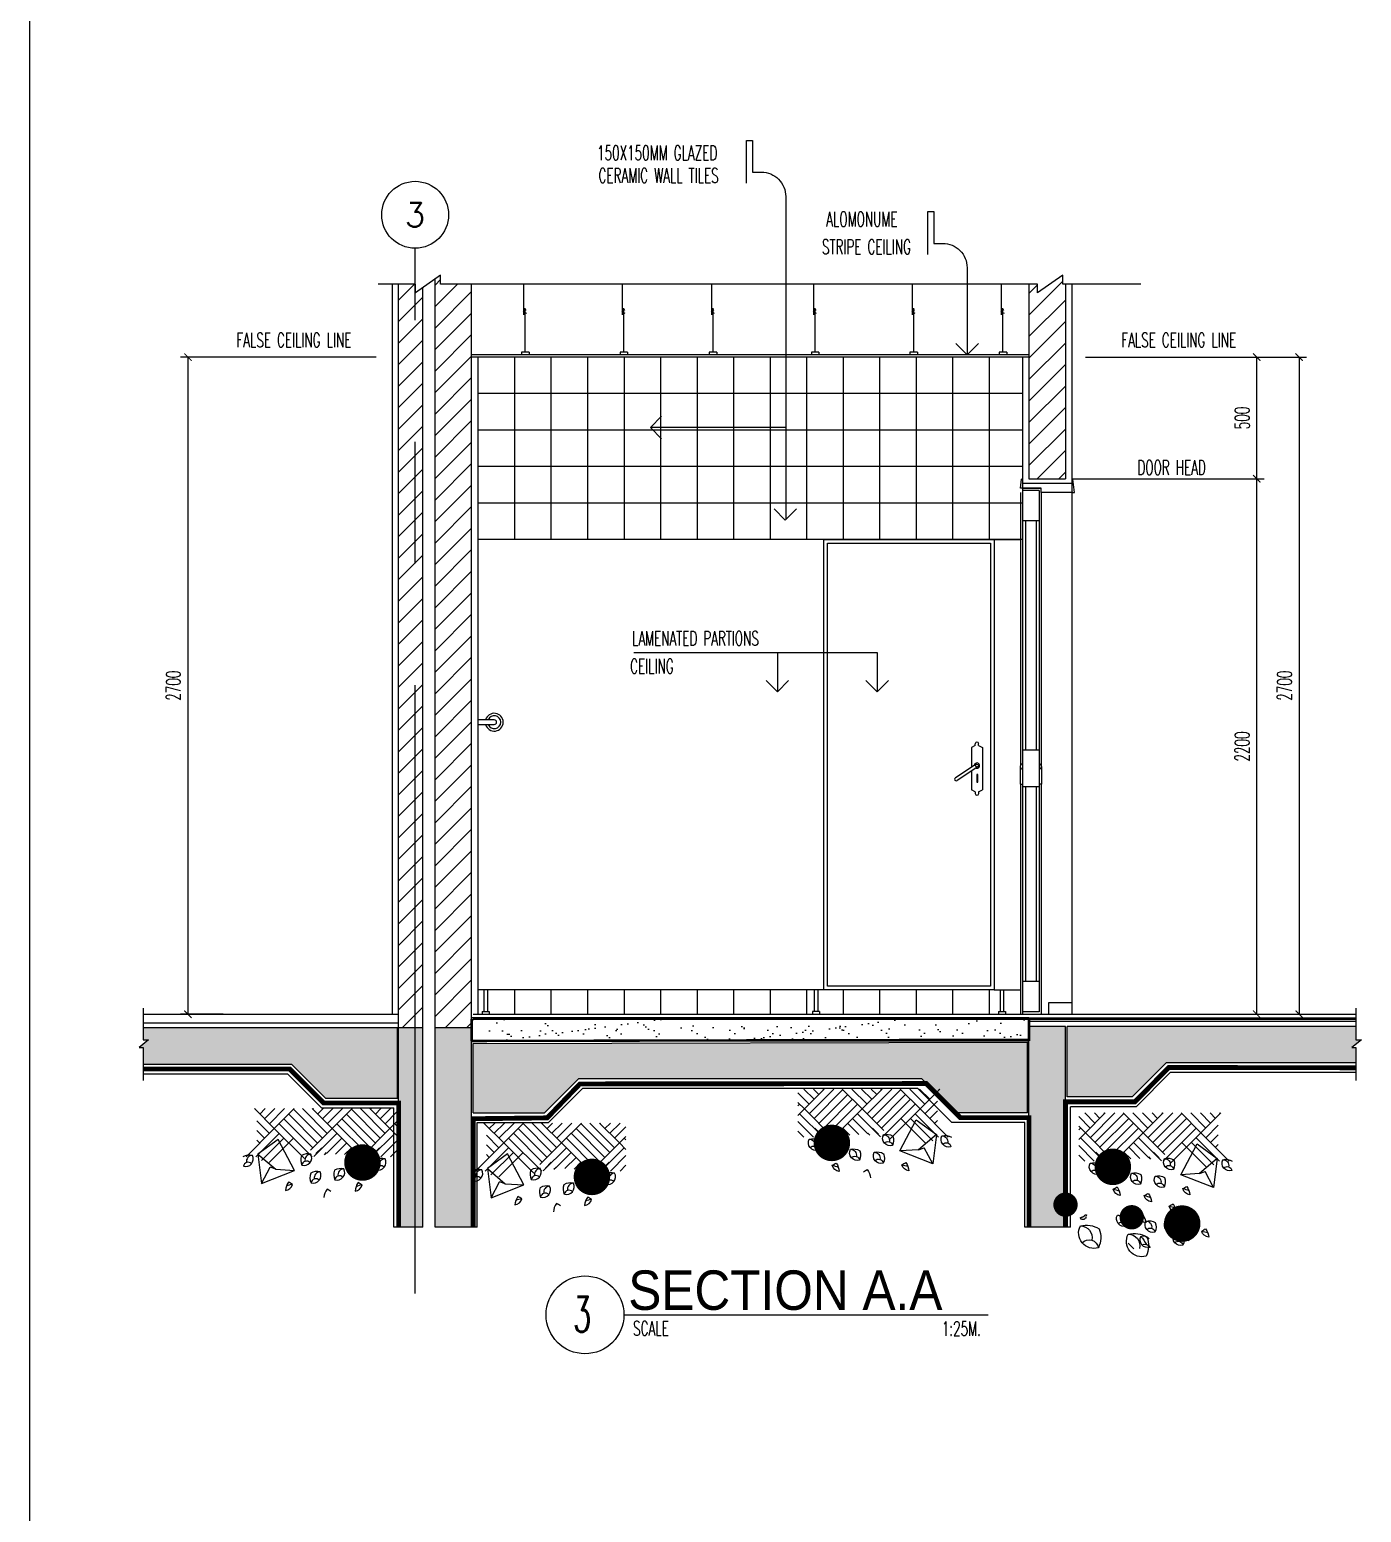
# Model space of a CAD drawing. Extents: x 417609.6 to 417638.5, y 43441 to 43460.9.
# Drawn here: x 417609.61 to 417615.09, y 43447.07 to 43453.16 of the extents above; entities that cross this region are included whole.
import ezdxf
from ezdxf.enums import TextEntityAlignment as Align

# ---------------------------------------------------------------- set-up
doc = ezdxf.new("R2010")
doc.units = 0
doc.header["$MEASUREMENT"] = 0
doc.header["$PDMODE"] = 3
doc.header["$PDSIZE"] = 0.1
doc.linetypes.add('CENTERX2', pattern=[4, 2.5, -0.5, 0.5, -0.5])
doc.linetypes.add('HIDDEN2', pattern=[0.1875, 0.125, -0.0625])
doc.layers.get('0').update_dxf_attribs({"linetype": 'CONTINUOUS'})
doc.layers.get('DEFPOINTS').update_dxf_attribs({"linetype": 'CONTINUOUS'})
for name, color, linetype in [('2', 2, 'CONTINUOUS'), ('AX', 6, 'CONTINUOUS'), ('AX-CR', 2, 'CONTINUOUS'), ('AX-TXT', 4, 'CONTINUOUS'), ('AXES', 11, 'CENTERX2'), ('Dimout', 4, 'CONTINUOUS'), ('ELE', 3, 'CONTINUOUS'), ('ELV', 7, 'CONTINUOUS'), ('FIX', 3, 'CONTINUOUS'), ('gravel', 11, 'CONTINUOUS'), ('Hatch', 11, 'CONTINUOUS'), ('INSUL', 7, 'CONTINUOUS'), ('K-FUR', 3, 'CONTINUOUS'), ('Plaster', 7, 'CONTINUOUS'), ('SANI', 2, 'CONTINUOUS'), ('Tile', 5, 'CONTINUOUS'), ('TITLE', 6, 'CONTINUOUS'), ('TXT', 2, 'CONTINUOUS'), ('TXT1', 2, 'CONTINUOUS'), ('WALL', 6, 'CONTINUOUS'), ('WallPartition', 2, 'CONTINUOUS'), ('Windows', 9, 'CONTINUOUS')]:
    doc.layers.add(name, color=color, linetype=linetype)
doc.styles.add('ROMANS', font='ROMANS.shx', dxfattribs={"width": 0.6})
doc.styles.add('TTXT', font='swisse.ttf', dxfattribs={"width": 0.6})
doc.dimstyles.new('R50', dxfattribs={"dimscale": 0, "dimtxt": 0.06, "dimasz": 0.03, "dimexe": 0.03, "dimexo": 0.03, "dimgap": 0.03, "dimtad": 1, "dimdec": 0, "dimlfac": 1000, "dimzin": 13, "dimdsep": 46, "dimtxsty": 'ROMANS', "dimblk": 'ARCHTICK', "dimcen": 0.09, "dimclrd": 4, "dimclre": 4, "dimclrt": 2, "dimadec": 0, "dimazin": 0, "dimtfac": 1, "dimtdec": 0, "dimtofl": 0, "dimtmove": 2, "dimatfit": 3, "dimldrblk": 'CLOSEDBLANK', "dimfxl": 0, "dimtolj": 1, "dimtzin": 0, "dimarcsym": 0})

# ---------------------------------------------------------------- blocks, each defined once
blk = doc.blocks.new('A$C22107CF4')
for p, q in [((0.1286, 0.2837), (0.0467, 0.3655)), ((0.0494, 0.3629), (0.052, 0.3655)), ((0.1088, 0.2639), (0.0574, 0.3153)), ((0.0692, 0.3431), (0.0916, 0.3655)), ((0.089, 0.3233), (0.1312, 0.3655)), ((0.1088, 0.3035), (0.1708, 0.3655)), ((0.1286, 0.2837), (0.2104, 0.3655)), ((0.287, 0.2045), (0.1682, 0.3233)), ((0.3068, 0.2243), (0.188, 0.3431)), ((0.3266, 0.2441), (0.2078, 0.3629)), ((0.3464, 0.2639), (0.2447, 0.3655)), ((0.3662, 0.2837), (0.2843, 0.3655)), ((0.287, 0.3629), (0.2896, 0.3655)), ((0.3068, 0.3431), (0.3292, 0.3655)), ((0.3266, 0.3233), (0.3688, 0.3655)), ((0.3464, 0.3035), (0.4084, 0.3655)), ((0.3662, 0.2837), (0.448, 0.3655)), ((0.5246, 0.2045), (0.4058, 0.3233)), ((0.5444, 0.2243), (0.4256, 0.3431)), ((0.5642, 0.2441), (0.4454, 0.3629)), ((0.584, 0.2639), (0.4823, 0.3655)), ((0.6038, 0.2837), (0.5219, 0.3655)), ((0.5246, 0.3629), (0.5272, 0.3655)), ((0.5444, 0.3431), (0.5668, 0.3655)), ((0.5642, 0.3233), (0.6064, 0.3655)), ((0.584, 0.3035), (0.6308, 0.3504)), ((0.6038, 0.2837), (0.6308, 0.3108)), ((0.0126, 0.1677), (0.1286, 0.2837)), ((0.0522, 0.1677), (0.1484, 0.2639)), ((0.089, 0.2441), (0.0574, 0.2757)), ((0.0761, 0.152), (0.1682, 0.2441)), ((0.1077, 0.144), (0.2078, 0.2441)), ((0.2522, 0.1601), (0.1286, 0.2837)), ((0.2844, 0.1675), (0.1484, 0.3035)), ((0.2775, 0.195), (0.3662, 0.2837)), ((0.2911, 0.169), (0.386, 0.2639)), ((0.3425, 0.1808), (0.4058, 0.2441)), ((0.4822, 0.1677), (0.3662, 0.2837)), ((0.5048, 0.1847), (0.386, 0.3035)), ((0.4877, 0.1677), (0.6038, 0.2837)), ((0.5273, 0.1677), (0.6236, 0.2639)), ((0.6308, 0.2566), (0.6038, 0.2837)), ((0.6308, 0.2962), (0.6236, 0.3035)), ((0.0692, 0.2243), (0.0574, 0.2361)), ((0.2998, 0.1806), (0.3237, 0.2045)), ((0.335, 0.1762), (0.3435, 0.1847)), ((0.3799, 0.1786), (0.4256, 0.2243)), ((0.4173, 0.1764), (0.4454, 0.2045)), ((0.4547, 0.1742), (0.4652, 0.1847)), ((0.4927, 0.1359), (0.5613, 0.2045)), ((0.5669, 0.1677), (0.6308, 0.2316)), ((0.6065, 0.1677), (0.6308, 0.192))]:
    blk.add_line(p, q)
for points in [[(0.0766, 0.0585), (0.2116, 0.111), (0.1441, 0.2385), (0.0616, 0.1785), (0.0766, 0.0585), (0.1112, 0.1244)], [(0.1343, 0.1163), (0.2116, 0.111), (0.1441, 0.2385), (0.0616, 0.1785), (0.1343, 0.1163), (0.1112, 0.1244)]]:
    blk.add_lwpolyline(points)
for centre, radius, start, end in [((0.0263, 0.124), 0.0509, 76.03216, 121.14052), ((0.0105, 0.1589), 0.0317, 253.70906, 27.40145), ((0.0207, 0.1257), 0.0193, 42.45997, 171.80435), ((0.0385, 0.1494), 0.024, 89.57083, 192.73345), ((0.2876, 0.1547), 0.0506, 159.5756, 205.15216), ((0.2666, 0.1288), 0.0509, 76.03216, 121.14052), ((0.2507, 0.1636), 0.0317, 253.70906, 27.40145), ((0.261, 0.1305), 0.0193, 42.45997, 171.80435), ((0.2787, 0.1542), 0.024, 89.57083, 192.73345), ((0.5929, 0.1359), 0.0506, 159.5756, 205.15216), ((0.5718, 0.1099), 0.0509, 76.03216, 121.14052), ((0.556, 0.1448), 0.0317, 253.70906, 27.40145), ((0.5662, 0.1116), 0.0193, 42.45997, 171.80435), ((0.5839, 0.1354), 0.024, 89.57083, 192.73345), ((0.2409, 0.024), 0.0669, 143.51132, 175.91913), ((-0.5126, -1.1654), 1.4144, 59.59064, 60.35176), ((0.3258, 0.0823), 0.0506, 159.5756, 205.15216), ((0.3047, 0.0563), 0.0509, 76.03216, 121.14052), ((0.2889, 0.0912), 0.0317, 253.70906, 27.40145), ((0.2991, 0.058), 0.0193, 42.45997, 171.80435), ((0.3168, 0.0818), 0.024, 89.57083, 192.73345), ((0.4233, 0.0945), 0.0506, 159.5756, 205.15216), ((0.4022, 0.0685), 0.0509, 76.03216, 121.14052), ((0.3864, 0.1034), 0.0317, 253.70906, 27.40145), ((0.3966, 0.0702), 0.0193, 42.45997, 171.80435), ((0.4143, 0.0939), 0.024, 89.57083, 192.73345), ((0.5272, 0.0216), 0.0669, 143.51132, 175.91913), ((-0.2263, -1.1678), 1.4144, 59.59064, 60.35176), ((0.1707, 0.0622), 0.0336, 275.8828, 346.64304), ((0.1707, 0.0622), 0.0336, 275.8828, 346.64304), ((0.2198, -0.0514), 0.1071, 98.87649, 112.94629), ((0.3991, -0.0048), 0.0669, 143.51132, 175.91913), ((-0.3544, -1.1942), 1.4144, 59.59064, 60.35176), ((0.457, 0.0598), 0.0336, 275.8828, 346.64304), ((0.457, 0.0598), 0.0336, 275.8828, 346.64304), ((0.5062, -0.0538), 0.1071, 98.87649, 112.94629)]:
    blk.add_arc(centre, radius, start, end)
at = {"layer": 'Hatch', "const_width": 0.075}
blk.add_lwpolyline([(0.4534, 0.144, 1), (0.5284, 0.144, 1)], format="xyb", close=True, dxfattribs=at)
blk = doc.blocks.new('A$C53BB0ABE')
for p, q in [((0.1286, 0.5089), (0.0467, 0.5908)), ((0.0494, 0.5881), (0.052, 0.5908)), ((0.0692, 0.5683), (0.0916, 0.5908)), ((0.089, 0.5485), (0.1312, 0.5908)), ((0.1088, 0.5287), (0.1708, 0.5908)), ((0.1286, 0.5089), (0.2104, 0.5908)), ((0.287, 0.4297), (0.1682, 0.5485)), ((0.3068, 0.4495), (0.188, 0.5683)), ((0.3266, 0.4693), (0.2078, 0.5881)), ((0.3464, 0.4891), (0.2447, 0.5908)), ((0.3662, 0.5089), (0.2843, 0.5908)), ((0.287, 0.5881), (0.2896, 0.5908)), ((0.3068, 0.5683), (0.3292, 0.5908)), ((0.3266, 0.5485), (0.3688, 0.5908)), ((0.3464, 0.5287), (0.4084, 0.5908)), ((0.3662, 0.5089), (0.448, 0.5908)), ((0.5246, 0.4297), (0.4058, 0.5485)), ((0.5444, 0.4495), (0.4256, 0.5683)), ((0.5642, 0.4693), (0.4454, 0.5881)), ((0.584, 0.4891), (0.4823, 0.5908)), ((0.6038, 0.5089), (0.5219, 0.5908)), ((0.5246, 0.5881), (0.5272, 0.5908)), ((0.5444, 0.5683), (0.5668, 0.5908)), ((0.5642, 0.5485), (0.6064, 0.5908)), ((0.584, 0.5287), (0.6308, 0.5756)), ((0.0126, 0.3929), (0.1286, 0.5089)), ((0.0522, 0.3929), (0.1484, 0.4891)), ((0.1088, 0.4891), (0.0574, 0.5405)), ((0.089, 0.4693), (0.0574, 0.5009)), ((0.2522, 0.3853), (0.1286, 0.5089)), ((0.2844, 0.3927), (0.1484, 0.5287)), ((0.2775, 0.4202), (0.3662, 0.5089)), ((0.2911, 0.3942), (0.386, 0.4891)), ((0.4822, 0.3929), (0.3662, 0.5089)), ((0.5048, 0.4099), (0.386, 0.5287)), ((0.4877, 0.3929), (0.6038, 0.5089)), ((0.5273, 0.3929), (0.6236, 0.4891)), ((0.6038, 0.5089), (0.6308, 0.536)), ((0.6308, 0.4819), (0.6038, 0.5089)), ((0.6308, 0.5215), (0.6236, 0.5287)), ((0.0692, 0.4495), (0.0574, 0.4613)), ((0.0761, 0.3773), (0.1682, 0.4693)), ((0.1077, 0.3692), (0.2078, 0.4693)), ((0.2998, 0.4059), (0.3237, 0.4297)), ((0.3425, 0.406), (0.4058, 0.4693)), ((0.3799, 0.4038), (0.4256, 0.4495)), ((0.4173, 0.4017), (0.4454, 0.4297)), ((0.4927, 0.3612), (0.5613, 0.4297)), ((0.5669, 0.3929), (0.6308, 0.4568)), ((0.335, 0.4014), (0.3435, 0.4099)), ((0.4547, 0.3995), (0.4652, 0.4099)), ((0.6065, 0.3929), (0.6308, 0.4172)), ((0.6038, 0.1716), (0.5993, 0.1716)), ((0.5993, 0.1716), (0.5993, 0.17)), ((0.5993, 0.17), (0.6008, 0.17)), ((0.6008, 0.17), (0.6008, 0.1685)), ((0.6023, 0.1655), (0.6023, 0.1579)), ((0.6023, 0.1579), (0.6054, 0.1564)), ((0.6054, 0.17), (0.6038, 0.1716)), ((0.6069, 0.1685), (0.6054, 0.17)), ((0.6054, 0.1564), (0.6069, 0.1549)), ((0.6084, 0.167), (0.6069, 0.1685)), ((0.6069, 0.1549), (0.6084, 0.1534)), ((0.6099, 0.167), (0.6084, 0.167)), ((0.6084, 0.1534), (0.6175, 0.1534)), ((0.6114, 0.1655), (0.6099, 0.167)), ((0.6129, 0.164), (0.6114, 0.1655)), ((0.616, 0.164), (0.6129, 0.164)), ((0.6175, 0.1625), (0.616, 0.164)), ((0.6205, 0.1625), (0.6175, 0.1625)), ((0.6175, 0.1534), (0.619, 0.1549)), ((0.619, 0.1549), (0.622, 0.1549)), ((0.6205, 0.1609), (0.6205, 0.1625)), ((0.6236, 0.1609), (0.6205, 0.1609)), ((0.622, 0.1564), (0.6236, 0.1579)), ((0.622, 0.1549), (0.622, 0.1564)), ((0.6236, 0.1579), (0.6236, 0.1609)), ((0.1652, 0.1106), (0.1667, 0.1091)), ((0.1667, 0.1091), (0.1758, 0.1091)), ((0.1758, 0.1091), (0.1773, 0.1106)), ((0.1773, 0.1106), (0.1804, 0.1106)), ((0.4049, 0.033), (0.4273, 0.0554))]:
    blk.add_line(p, q)
for points in [[(0.0766, 0.2837), (0.2116, 0.3362), (0.1441, 0.4638), (0.0616, 0.4038), (0.0766, 0.2837), (0.1112, 0.3497)], [(0.1343, 0.3416), (0.2116, 0.3362), (0.1441, 0.4638), (0.0616, 0.4038), (0.1343, 0.3416), (0.1112, 0.3497)]]:
    blk.add_lwpolyline(points)
for centre, radius, start, end in [((0.0263, 0.3493), 0.0509, 76.03216, 121.14052), ((0.0105, 0.3841), 0.0317, 253.70906, 27.40145), ((0.0207, 0.3509), 0.0193, 42.45997, 171.80435), ((0.0385, 0.3747), 0.024, 89.57083, 192.73345), ((0.2876, 0.38), 0.0506, 159.5756, 205.15216), ((0.2666, 0.354), 0.0509, 76.03216, 121.14052), ((0.2507, 0.3889), 0.0317, 253.70906, 27.40145), ((0.261, 0.3557), 0.0193, 42.45997, 171.80435), ((0.2787, 0.3794), 0.024, 89.57083, 192.73345), ((0.5929, 0.3611), 0.0506, 159.5756, 205.15216), ((0.5718, 0.3352), 0.0509, 76.03216, 121.14052), ((0.556, 0.37), 0.0317, 253.70906, 27.40145), ((0.5839, 0.3606), 0.024, 89.57083, 192.73345), ((0.3258, 0.3075), 0.0506, 159.5756, 205.15216), ((0.3047, 0.2816), 0.0509, 76.03216, 121.14052), ((0.2889, 0.3164), 0.0317, 253.70906, 27.40145), ((0.3168, 0.307), 0.024, 89.57083, 192.73345), ((0.4233, 0.3197), 0.0506, 159.5756, 205.15216), ((0.4022, 0.2938), 0.0509, 76.03216, 121.14052), ((0.3864, 0.3286), 0.0317, 253.70906, 27.40145), ((0.3966, 0.2954), 0.0193, 42.45997, 171.80435), ((0.4143, 0.3192), 0.024, 89.57083, 192.73345), ((0.5662, 0.3369), 0.0193, 42.45997, 171.80435), ((0.2409, 0.2493), 0.0669, 143.51132, 175.91913), ((0.1707, 0.2874), 0.0336, 275.8828, 346.64304), ((0.1707, 0.2874), 0.0336, 275.8828, 346.64304), ((0.2198, 0.1738), 0.1071, 98.87649, 112.94629), ((-0.5126, -0.9402), 1.4144, 59.59064, 60.35176), ((0.2991, 0.2833), 0.0193, 42.45997, 171.80435), ((0.3991, 0.2205), 0.0669, 143.51132, 175.91913), ((0.3289, 0.2586), 0.0336, 275.8828, 346.64304), ((0.3289, 0.2586), 0.0336, 275.8828, 346.64304), ((0.3781, 0.145), 0.1071, 98.87649, 112.94629), ((-0.3544, -0.969), 1.4144, 59.59064, 60.35176), ((0.5272, 0.2468), 0.0669, 143.51132, 175.91913), ((0.457, 0.285), 0.0336, 275.8828, 346.64304), ((0.457, 0.285), 0.0336, 275.8828, 346.64304), ((0.5062, 0.1714), 0.1071, 98.87649, 112.94629), ((-0.2263, -0.9426), 1.4144, 59.59064, 60.35176), ((0.2342, 0.1849), 0.0506, 159.5756, 205.15216), ((0.1973, 0.1938), 0.0317, 253.70906, 27.40145), ((0.2974, 0.1777), 0.0669, 143.51132, 175.91913), ((0.2272, 0.2159), 0.0336, 275.8828, 346.64304), ((0.2272, 0.2159), 0.0336, 275.8828, 346.64304), ((0.2764, 0.1023), 0.1071, 98.87649, 112.94629), ((-0.4561, -1.0117), 1.4144, 59.59064, 60.35176), ((0.2076, 0.1607), 0.0193, 42.45997, 171.80435), ((0.2641, 0.1182), 0.0309, 145.67748, 215.12966), ((0.2643, 0.1135), 0.0339, 70.06393, 139.32745), ((0.2477, 0.1308), 0.0317, 253.70906, 27.40145), ((0.2757, 0.1214), 0.024, 89.57083, 192.73345), ((0.364, 0.1228), 0.0506, 159.5756, 205.15216), ((0.343, 0.0969), 0.0509, 76.03216, 121.14052), ((0.3271, 0.1317), 0.0317, 253.70906, 27.40145), ((0.3551, 0.1223), 0.024, 89.57083, 192.73345), ((0.4217, 0.1339), 0.0669, 143.51132, 175.91913), ((0.3515, 0.172), 0.0336, 275.8828, 346.64304), ((0.3515, 0.172), 0.0336, 275.8828, 346.64304), ((0.4007, 0.0584), 0.1071, 98.87649, 112.94629), ((-0.3318, -1.0556), 1.4144, 59.59064, 60.35176), ((0.4809, 0.1473), 0.0506, 159.5756, 205.15216), ((0.444, 0.1562), 0.0317, 253.70906, 27.40145), ((0.4542, 0.123), 0.0193, 42.45997, 171.80435), ((0.4719, 0.1468), 0.024, 89.57083, 192.73345), ((0.5997, 0.0276), 0.1018, 76.03216, 121.14052), ((0.568, 0.0973), 0.0634, 253.70906, 27.40145), ((0.6239, 0.0785), 0.048, 89.57083, 192.73345), ((0.1633, 0.075), 0.0669, 143.51132, 175.91913), ((0.0931, 0.1132), 0.0336, 275.8828, 346.64304), ((0.0931, 0.1132), 0.0336, 275.8828, 346.64304), ((0.1423, -0.0004), 0.1071, 98.87649, 112.94629), ((-0.5902, -1.1144), 1.4144, 59.59064, 60.35176), ((0.247, 0.0605), 0.0669, 143.51132, 175.91913), ((0.1768, 0.0987), 0.0336, 275.8828, 346.64304), ((0.1768, 0.0987), 0.0336, 275.8828, 346.64304), ((0.2259, -0.0149), 0.1071, 98.87649, 112.94629), ((-0.5065, -1.1289), 1.4144, 59.59064, 60.35176), ((0.2488, 0.0686), 0.0506, 159.5756, 205.15216), ((0.2277, 0.0426), 0.0509, 76.03216, 121.14052), ((0.2119, 0.0775), 0.0317, 253.70906, 27.40145), ((0.2221, 0.0443), 0.0193, 42.45997, 171.80435), ((0.2398, 0.0681), 0.024, 89.57083, 192.73345), ((0.258, 0.0977), 0.0193, 42.45997, 171.80435), ((0.3374, 0.0986), 0.0193, 42.45997, 171.80435), ((0.347, 0.0689), 0.0317, 253.70906, 27.40145), ((0.3641, 0.0592), 0.0267, 65.59916, 147.40224), ((0.4454, 0.0455), 0.1012, 159.5756, 205.15216), ((0.4033, -0.0063), 0.1018, 76.03216, 121.14052), ((0.5126, -0.0328), 0.1801, 139.75143, 152.5428), ((0.3716, 0.0634), 0.0634, 253.70906, 27.40145), ((0.4275, 0.0445), 0.048, 89.57083, 192.73345), ((0.6418, 0.0795), 0.1012, 159.5756, 205.15216), ((0.5884, 0.031), 0.0386, 42.45997, 171.80435), ((0.3603, 0.0256), 0.0257, 64.36812, 149.89619)]:
    blk.add_arc(centre, radius, start, end)
at = {"layer": 'Hatch'}
for points, const_width in [([(0.4534, 0.3692, 1), (0.5284, 0.3692, 1)], 0.075), ([(0.6603, 0.2138, 1), (0.7103, 0.2138, 1)], 0.05), ([(0.1682, 0.136, 1), (0.2432, 0.136, 1)], 0.075), ([(0.3881, 0.162, 1), (0.4381, 0.162, 1)], 0.05)]:
    blk.add_lwpolyline(points, format="xyb", close=True, dxfattribs=dict(at, const_width=const_width))
blk = doc.blocks.new('CALO')
for p, q in [((-0.0067, -0.0131), (-0.0219, -0.0221)), ((-0.0219, -0.0221), (-0.0219, -0.1012)), ((-0.0067, -0.0131), (-0.0067, -0.0067)), ((0.0067, -0.0131), (0.0067, -0.0067)), ((0.0067, -0.0131), (0.0219, -0.0221)), ((0.0219, -0.0221), (0.0219, -0.1914)), ((-0.0032, -0.089), (-0.0871, -0.1441)), ((0.0036, -0.0994), (-0.0803, -0.1545)), ((-0.0219, -0.1161), (-0.0219, -0.1914)), ((-0.0067, -0.2004), (-0.0219, -0.1914)), ((-0.0067, -0.2004), (-0.0067, -0.2067)), ((0.0067, -0.2004), (0.0219, -0.1914)), ((0.0067, -0.2004), (0.0067, -0.2067))]:
    blk.add_line(p, q)
blk.add_lwpolyline([(0.004, -0.1297), (-0.0009, -0.1297), (-0.0009, -0.1605), (0.004, -0.1605)], close=True)
blk.add_circle((0, -0.0943), 0.00622)
for centre, radius, start, end in [((0, -0.0067), 0.00674, 0, 180), ((0, -0.0943), 0.0107, 248.65552, 177.92469), ((-0.0837, -0.1493), 0.00621, 123.29011, 303.29011), ((0, -0.2067), 0.00674, 180, 0)]:
    blk.add_arc(centre, radius, start, end)
blk = doc.blocks.new('walling')
at = {"layer": 'ELV'}
blk.add_line((0.1363, -1.1797), (-0.4198, -1.1797), dxfattribs=at)
blk.add_lwpolyline([(-0.025, -0.176), (-0.025, 0), (0, 0), (0, -0.1306), (0.0363, -0.1306, -0.414214), (0.1363, -0.2306), (0.1363, -1.5582)], format="xyb", dxfattribs=at)
at = {"layer": 'WALL'}
for p, q in [((-0.4198, -1.1797), (-0.3736, -1.1334)), ((-0.4198, -1.1797), (-0.3736, -1.2259)), ((0.1345, -1.56), (0.0882, -1.5137)), ((0.1345, -1.56), (0.1808, -1.5137))]:
    blk.add_line(p, q, dxfattribs=at)
at = {"layer": 'TXT', "style": 'ROMANS', "width": 0.6}
for s, p in [('150X150MM GLAZED', (-0.639, -0.0816)), ('CERAMIC WALL TILES', (-0.6331, -0.1746))]:
    blk.add_text(s, height=0.06, dxfattribs=at).set_placement(p)
blk = doc.blocks.new('GAN')
for p, q in [((-0.0212, 0.1644), (-0.0212, 0.29)), ((-0.0155, 0.01), (-0.0155, 0.1918)), ((0, 0.01), (-0.031, 0.01)), ((-0.031, 0.01), (-0.031, 0)), ((0, 0.01), (0, 0))]:
    blk.add_line(p, q)
blk.add_lwpolyline([(-0.0118, 0.184), (-0.024, 0.1754), (-0.0113, 0.1703)])
blk = doc.blocks.new('AXU')
at = {"layer": 'AX-CR'}
blk.add_circle((0, 350), 350, dxfattribs=at)
at = {"layer": 'AX-TXT', "style": 'ROMANS'}
blk.add_attdef('AX', text='', height=250, dxfattribs=at).set_placement((0, 350), align=Align.MIDDLE)
blk = doc.blocks.new('_ARCHTICK')
at = {"color": 0, "linetype": 'ByBlock', "const_width": 0.15}
blk.add_lwpolyline([(-0.5, -0.5), (0.5, 0.5)], dxfattribs=at)
blk = doc.blocks.new('*D181')
at = {"layer": 'DEFPOINTS', "color": 0}
for p in [(417614.6554, 43451.8158), (417614.6547, 43449.1158), (417614.8297, 43449.1158)]:
    blk.add_point(p, dxfattribs=at)
at = {"layer": 'Dimout', "color": 4, "lineweight": -2}
for p, q in [((417614.6854, 43451.8158), (417614.8597, 43451.8158)), ((417614.8297, 43451.8158), (417614.8297, 43449.1158)), ((417614.6847, 43449.1158), (417614.8597, 43449.1158))]:
    blk.add_line(p, q, dxfattribs=at)
at = {"layer": 'Dimout', "color": 4, "lineweight": -2, "xscale": 0.03, "yscale": 0.03, "zscale": 0.03}
for p, rotation in [((417614.8297, 43451.8158), 90), ((417614.8297, 43449.1158), 270)]:
    blk.add_blockref('_ARCHTICK', p, dxfattribs=dict(at, rotation=rotation))
at = {"layer": 'Dimout', "color": 2, "insert": (417614.7697, 43450.4658), "char_height": 0.06, "attachment_point": 5, "rotation": 90, "style": 'ROMANS'}
blk.add_mtext('\\A1;2700', dxfattribs=at)
blk = doc.blocks.new('_ClosedBlank')
at = {"color": 0, "linetype": 'ByBlock', "lineweight": -2}
for p, q in [((-1, 0.17), (0, 0)), ((-1, 0.17), (-1, -0.17)), ((0, 0), (-1, -0.17))]:
    blk.add_line(p, q, dxfattribs=at)
blk = doc.blocks.new('*D182')
at = {"layer": 'DEFPOINTS', "color": 0}
for p in [(417613.9217, 43451.8158), (417614.6554, 43451.8158), (417614.1017, 43451.3158)]:
    blk.add_point(p, dxfattribs=at)
at = {"layer": 'Dimout', "color": 4, "lineweight": -2}
for p, q in [((417613.9517, 43451.8158), (417614.6854, 43451.8158)), ((417614.6554, 43451.3158), (417614.6554, 43451.8158)), ((417614.1317, 43451.3158), (417614.6854, 43451.3158))]:
    blk.add_line(p, q, dxfattribs=at)
at = {"layer": 'Dimout', "color": 4, "lineweight": -2, "xscale": 0.03, "yscale": 0.03, "zscale": 0.03}
for p, rotation in [((417614.6554, 43451.8158), 90), ((417614.6554, 43451.3158), 270)]:
    blk.add_blockref('_ARCHTICK', p, dxfattribs=dict(at, rotation=rotation))
at = {"layer": 'Dimout', "color": 2, "insert": (417614.5954, 43451.5658), "char_height": 0.06, "attachment_point": 5, "rotation": 90, "style": 'ROMANS'}
blk.add_mtext('\\A1;500', dxfattribs=at)
blk = doc.blocks.new('*D183')
at = {"layer": '2', "color": 4, "lineweight": -2}
for p, q in [((417613.8997, 43451.3158), (417614.6854, 43451.3158)), ((417614.6554, 43449.1158), (417614.6554, 43451.3158)), ((417614.1317, 43449.1158), (417614.6854, 43449.1158))]:
    blk.add_line(p, q, dxfattribs=at)
at = {"layer": 'DEFPOINTS', "color": 0}
for p in [(417613.8697, 43451.3158), (417614.6554, 43451.3158), (417614.1017, 43449.1158)]:
    blk.add_point(p, dxfattribs=at)
at = {"layer": '2', "color": 4, "lineweight": -2, "xscale": 0.03, "yscale": 0.03, "zscale": 0.03}
for p, rotation in [((417614.6554, 43451.3158), 90), ((417614.6554, 43449.1158), 270)]:
    blk.add_blockref('_ARCHTICK', p, dxfattribs=dict(at, rotation=rotation))
at = {"layer": '2', "color": 2, "insert": (417614.5954, 43450.2158), "char_height": 0.06, "attachment_point": 5, "rotation": 90, "style": 'ROMANS'}
blk.add_mtext('\\A1;2200', dxfattribs=at)
blk = doc.blocks.new('*D193')
at = {"layer": 'DEFPOINTS', "color": 0}
for p in [(417611.068, 43451.8158), (417610.264, 43449.1158), (417610.439, 43449.1158)]:
    blk.add_point(p, dxfattribs=at)
at = {"layer": 'Dimout', "color": 4, "lineweight": -2}
for p, q in [((417611.038, 43451.8158), (417610.234, 43451.8158)), ((417610.264, 43451.8158), (417610.264, 43449.1158)), ((417610.409, 43449.1158), (417610.234, 43449.1158))]:
    blk.add_line(p, q, dxfattribs=at)
at = {"layer": 'Dimout', "color": 4, "lineweight": -2, "xscale": 0.03, "yscale": 0.03, "zscale": 0.03}
for p, rotation in [((417610.264, 43451.8158), 90), ((417610.264, 43449.1158), 270)]:
    blk.add_blockref('_ARCHTICK', p, dxfattribs=dict(at, rotation=rotation))
at = {"layer": 'Dimout', "color": 2, "insert": (417610.204, 43450.4658), "char_height": 0.06, "attachment_point": 5, "rotation": 90, "style": 'ROMANS'}
blk.add_mtext('\\A1;2700', dxfattribs=at)
blk = doc.blocks.new('ceil')
at = {"layer": 'ELV'}
blk.add_lwpolyline([(-0.1613, 0.4121), (-0.1613, 0.5881), (-0.1363, 0.5881), (-0.1363, 0.4575), (-0.1, 0.4575, -0.414214), (0, 0.3575), (0, 0)], format="xyb", dxfattribs=at)
at = {"layer": 'WALL'}
blk.add_lwpolyline([(0.0463, 0.0463), (0, 0), (-0.0463, 0.0463)], dxfattribs=at)
at = {"layer": 'TXT', "style": 'ROMANS', "width": 0.6}
for s, p in [('ALOMONUME', (-0.5788, 0.5268)), (' STRIPE CEILING', (-0.6209, 0.4135))]:
    blk.add_text(s, height=0.06, dxfattribs=at).set_placement(p)

msp = doc.modelspace()

# ---------------------------------------------------------------- hatches: boundary and pattern name
at = {"layer": 'Hatch'}
h = msp.add_hatch(dxfattribs=at)
h.set_pattern_fill('ANSI31', color=256, scale=0.5, style=0)
h.set_pattern_definition([(45, (-124.15182, -61.727964), (-0.044194173824, 0.044194173824), [])])
h.paths.add_polyline_path([(417613.8697, 43452.1158), (417613.8582, 43452.1158), (417613.8582, 43452.153), (417613.7553, 43452.0802), (417613.7553, 43452.1158), (417613.7197, 43452.1158), (417613.7197, 43451.3158), (417613.8697, 43451.3158)])
h.paths.add_polyline_path([(417611.4297, 43452.1158), (417611.3021, 43452.1158), (417611.3021, 43452.153), (417611.2797, 43452.1371), (417611.2797, 43449.0608), (417611.4297, 43449.0608), (417611.4297, 43449.1008)])
h.paths.add_polyline_path([(417611.2297, 43452.1018), (417611.1975, 43452.079), (417611.1975, 43449.0608), (417611.2297, 43449.0608)])
h.paths.add_polyline_path([(417611.1975, 43452.1158), (417611.1297, 43452.1158), (417611.1297, 43449.0608), (417611.1975, 43449.0608)])
at = {"layer": 'Windows'}
h = msp.add_hatch(dxfattribs=at)
h.set_pattern_fill('AR-SAND', color=256, scale=0.05, style=0)
h.set_pattern_definition([(37.5, (-124.15182, -61.727964), (-0.003149667905, 0.09634118845), [0, -0.076, 0, -0.085, 0, -0.08125]), (7.5, (-124.15182, -61.72796), (0.088488835263, 0.14110730326), [0, -0.041, 0, -0.0685, 0, -0.02625]), (327.5, (-124.21332, -61.72796), (0.155707093088, 0.000282952677), [0, -0.025, 0, -0.09, 0, -0.1175]), (317.5, (-124.21332, -61.72796), (0.15030633023, 0.043883778247), [0, -0.0125, 0, -0.059, 0, -0.0675])])
h.paths.add_polyline_path([(417613.7196, 43449.1008), (417611.4297, 43449.1008), (417611.4297, 43449.0058), (417613.7196, 43449.0058)])
h = msp.add_hatch(dxfattribs=at)
h.set_pattern_fill('AR-CONC', color=256, scale=0.03, style=0)
h.set_pattern_definition([(50, (-124.15182, -61.72796), (0.21517805478, -0.018825640495), [0.0225, -0.2475]), (355, (-124.15182, -61.72796), (-0.04162540008, 0.22565764011), [0.018, -0.198]), (100.4514, (-124.1339, -61.72953), (0.17355281451, 0.20683186262), [0.019122057, -0.2103426336]), (46.1842, (-124.15182, -61.66796), (0.32017231459, -0.0496557043), [0.03375, -0.37125]), (96.6356, (-124.12514, -61.6721), (0.28039881166, 0.29223536127), [0.0286830864, -0.3155139]), (351.1842, (-124.15182, -61.66796), (0.28039858354, 0.29223558028), [0.027, -0.297]), (21, (-124.12182, -61.68296), (0.179072115636, -0.1207856672), [0.0225, -0.2475]), (326, (-124.12182, -61.68296), (0.07299459958, 0.21754501351), [0.018, -0.198]), (71.4514, (-124.1069, -61.69303), (0.25206678857, 0.09675914901), [0.019122057, -0.2103426336]), (37.5, (-124.15182, -61.727964), (0.003647956595, 0.09986815615), [0, -0.1956, 0, -0.201, 0, -0.19875]), (7.5, (-124.15182, -61.72796), (0.078920861233, 0.118323513565), [0, -0.1146, 0, -0.1911, 0, -0.07575]), (327.5, (-124.21872, -61.727964), (0.160146730852, -0.00676646152), [0, -0.075, 0, -0.234, 0, -0.3105]), (317.5, (-124.24872, -61.72796), (0.174955850803, 0.0300314947), [0, -0.0975, 0, -0.1554, 0, -0.2205])])
h.paths.add_polyline_path([(417615.0628, 43448.9786), (417615.0463, 43448.9786), (417615.0854, 43449.011), (417615.0628, 43449.011), (417615.0628, 43449.0658), (417613.876, 43449.0658), (417613.876, 43448.7758), (417614.1437, 43448.7758), (417614.2837, 43448.9158), (417615.0628, 43448.9158)])
h.paths.add_polyline_path([(417613.8697, 43449.0658), (417613.7197, 43449.0658), (417613.7197, 43448.7108), (417613.7197, 43448.2401), (417613.8697, 43448.2401), (417613.8697, 43448.3082, -0.412817), (417613.8448, 43448.3332, -0.412817), (417613.8697, 43448.3582)])
h.paths.add_polyline_path([(417613.7133, 43449.0008), (417611.4353, 43448.9958), (417611.4353, 43448.7108), (417611.7289, 43448.7108), (417611.8689, 43448.8508), (417613.2797, 43448.8508), (417613.4197, 43448.7108), (417613.7133, 43448.7108)])
h.paths.add_polyline_path([(417611.4297, 43449.0058), (417611.4297, 43449.0608), (417611.2797, 43449.0608), (417611.2797, 43448.2401), (417611.4297, 43448.2401)])
h.paths.add_polyline_path([(417611.2297, 43449.0608), (417611.1975, 43449.0608), (417611.1975, 43448.2401), (417611.2297, 43448.2401)])
h.paths.add_polyline_path([(417611.1975, 43449.0608), (417611.1297, 43449.0608), (417611.1297, 43448.2401), (417611.1975, 43448.2401)])
h.paths.add_polyline_path([(417611.1245, 43449.0608), (417610.0797, 43449.0608), (417610.0797, 43449.011), (417610.1022, 43449.011), (417610.0632, 43448.9786), (417610.0797, 43448.9786), (417610.0797, 43448.9108), (417610.6897, 43448.9108), (417610.8297, 43448.7708), (417611.1245, 43448.7708)])

# ---------------------------------------------------------------- linework, layer by layer
for p, q in [((417613.7197, 43451.8258), (417611.4297, 43451.8258)), ((417613.7197, 43451.8158), (417611.4297, 43451.8158))]:
    msp.add_line(p, q)
at = {"layer": '2'}
for p, q in [((417612.8764, 43451.0658), (417611.4557, 43451.0658)), ((417613.5764, 43451.0658), (417613.6845, 43451.0658)), ((417612.8764, 43449.2158), (417611.4557, 43449.2158)), ((417613.5764, 43449.2158), (417612.8764, 43449.2158)), ((417613.5764, 43449.2158), (417613.6845, 43449.2158)), ((417613.8014, 43449.1158), (417613.8014, 43449.1638)), ((417613.8014, 43449.1638), (417613.8957, 43449.1638)), ((417613.8957, 43449.1638), (417613.8957, 43449.1158)), ((417610.0797, 43449.0608), (417611.1245, 43449.0608)), ((417611.1245, 43448.7708), (417611.1245, 43449.0608)), ((417611.1297, 43448.2401), (417611.1297, 43449.0608)), ((417611.1297, 43449.0608), (417611.2297, 43449.0608)), ((417611.2797, 43449.0608), (417611.4297, 43449.0608)), ((417613.7197, 43448.2401), (417613.7197, 43449.0658)), ((417613.7197, 43448.7108), (417613.7197, 43449.0658)), ((417613.8697, 43449.0658), (417613.7197, 43449.0658)), ((417613.8697, 43448.2432), (417613.8697, 43449.0658)), ((417615.0628, 43449.0658), (417613.876, 43449.0658)), ((417613.876, 43448.7758), (417613.876, 43449.0658)), ((417611.4297, 43448.2401), (417611.4297, 43449.0058)), ((417611.4353, 43448.9958), (417613.7133, 43449.0008)), ((417611.4353, 43448.7108), (417611.4353, 43448.9958)), ((417613.7133, 43448.7108), (417613.7133, 43449.0008)), ((417610.0797, 43448.9108), (417610.6897, 43448.9108)), ((417610.0797, 43448.8708), (417610.6731, 43448.8708)), ((417610.8131, 43448.7308), (417610.6731, 43448.8708)), ((417610.8297, 43448.7708), (417610.6897, 43448.9108)), ((417614.1437, 43448.7758), (417614.2837, 43448.9158)), ((417614.1602, 43448.7358), (417614.3002, 43448.8758)), ((417615.0628, 43448.9158), (417614.2837, 43448.9158)), ((417615.0628, 43448.8758), (417614.3002, 43448.8758)), ((417611.7289, 43448.7108), (417611.8689, 43448.8508)), ((417611.7455, 43448.6708), (417611.8855, 43448.8108)), ((417613.2797, 43448.8508), (417611.8689, 43448.8508)), ((417613.2631, 43448.8108), (417611.8855, 43448.8108)), ((417613.4031, 43448.6708), (417613.2631, 43448.8108)), ((417613.4197, 43448.7108), (417613.2797, 43448.8508)), ((417610.8297, 43448.7708), (417611.1245, 43448.7708)), ((417614.1437, 43448.7758), (417613.876, 43448.7758)), ((417613.8897, 43448.2401), (417613.8897, 43448.7358)), ((417614.1602, 43448.7358), (417613.8897, 43448.7358)), ((417610.8131, 43448.7308), (417611.1097, 43448.7308)), ((417611.1097, 43448.2401), (417611.1097, 43448.7308)), ((417611.4353, 43448.7108), (417611.7289, 43448.7108)), ((417613.7133, 43448.7108), (417613.4197, 43448.7108)), ((417611.4297, 43448.2715), (417611.4297, 43448.6658)), ((417611.4521, 43448.6708), (417611.7455, 43448.6708)), ((417611.4521, 43448.2401), (417611.4521, 43448.6708)), ((417613.7025, 43448.6708), (417613.4031, 43448.6708)), ((417613.7025, 43448.2401), (417613.7025, 43448.6708)), ((417611.2297, 43448.2401), (417611.1097, 43448.2401)), ((417611.4521, 43448.2401), (417611.2797, 43448.2401)), ((417613.8897, 43448.2401), (417613.7025, 43448.2401))]:
    msp.add_line(p, q, dxfattribs=at)
msp.add_lwpolyline([(417612.8764, 43449.2158), (417612.8764, 43451.0658), (417613.5764, 43451.0658), (417613.5764, 43449.2158), (417612.9557, 43449.2158)], dxfattribs=at)
msp.add_lwpolyline([(417612.8912, 43451.051), (417613.5616, 43451.051), (417613.5616, 43449.2306), (417612.8912, 43449.2306)], close=True, dxfattribs=at)
at = {"layer": 'AXES'}
msp.add_line((417611.1975, 43447.9682), (417611.1975, 43452.2631), dxfattribs=at)
at = {"layer": 'ELE'}
msp.add_lwpolyline([(417614.1787, 43452.1158), (417613.8582, 43452.1158), (417613.8582, 43452.153), (417613.7553, 43452.0802), (417613.7553, 43452.1158), (417611.3021, 43452.1158), (417611.3021, 43452.153), (417611.1991, 43452.0802), (417611.1991, 43452.1158), (417611.0457, 43452.1158)], dxfattribs=at)
at = {"layer": 'FIX'}
msp.add_lwpolyline([(417611.4557, 43450.3063), (417611.5226, 43450.3063, 1), (417611.5226, 43450.3253), (417611.4557, 43450.3253)], format="xyb", dxfattribs=at)
for radius, start, end in [(0.0366, 195.06895, 164.93105), (0.0266, 200.95176, 159.04824)]:
    msp.add_arc((417611.5226, 43450.3158), radius, start, end, dxfattribs=at)
at = {"layer": 'Hatch'}
for p, q in [((417611.4803, 43449.2158), (417611.4803, 43449.1273)), ((417611.4948, 43449.2158), (417611.4948, 43449.1273)), ((417612.8373, 43449.2158), (417612.8373, 43449.1273)), ((417612.8517, 43449.2158), (417612.8517, 43449.1273)), ((417613.6011, 43449.2158), (417613.6011, 43449.1273)), ((417613.6155, 43449.2158), (417613.6155, 43449.1273)), ((417611.4732, 43449.1273), (417611.5019, 43449.1273)), ((417611.4732, 43449.1273), (417611.4732, 43449.1158)), ((417611.5019, 43449.1273), (417611.5019, 43449.1158)), ((417612.8301, 43449.1273), (417612.8301, 43449.1158)), ((417612.8589, 43449.1273), (417612.8301, 43449.1273)), ((417612.8589, 43449.1273), (417612.8589, 43449.1158)), ((417613.5939, 43449.1273), (417613.6227, 43449.1273)), ((417613.5939, 43449.1273), (417613.5939, 43449.1158)), ((417613.6227, 43449.1273), (417613.6227, 43449.1158))]:
    msp.add_line(p, q, dxfattribs=at)
at = {"layer": 'INSUL'}
for p, q in [((417611.2297, 43448.2401), (417611.2297, 43452.1018)), ((417611.2797, 43448.2401), (417611.2797, 43452.1371))]:
    msp.add_line(p, q, dxfattribs=at)
at = {"layer": 'K-FUR'}
for p, q in [((417612.0957, 43450.6017), (417613.0959, 43450.6017)), ((417612.6858, 43450.6017), (417612.6858, 43450.4402)), ((417613.0959, 43450.6017), (417613.0959, 43450.4402))]:
    msp.add_line(p, q, dxfattribs=at)
at = {"layer": 'Plaster'}
for p, q in [((417611.1037, 43452.1158), (417611.1037, 43449.1143)), ((417613.8957, 43452.1158), (417613.8957, 43449.1158)), ((417611.4557, 43451.8158), (417611.4557, 43449.1158)), ((417613.6937, 43451.8158), (417613.6937, 43449.1158)), ((417613.6937, 43451.2775), (417613.7701, 43451.2775)), ((417610.0797, 43449.1158), (417611.1297, 43449.1158)), ((417611.4353, 43449.1158), (417615.0628, 43449.1158)), ((417611.4353, 43449.1008), (417615.0628, 43449.1008)), ((417610.0797, 43449.0808), (417611.1297, 43449.0808)), ((417611.4353, 43449.0958), (417615.0628, 43449.0958)), ((417615.0628, 43449.0858), (417613.7196, 43449.0858))]:
    msp.add_line(p, q, dxfattribs=at)
at = {"layer": 'SANI', "color": 6}
msp.add_line((417612.0554, 43447.8806), (417613.5515, 43447.8806), dxfattribs=at)
at = {"layer": 'Tile'}
for p, q in [((417611.6057, 43451.8158), (417611.6057, 43451.0658)), ((417611.7557, 43451.8158), (417611.7557, 43451.0658)), ((417611.9057, 43451.8158), (417611.9057, 43451.0658)), ((417612.0557, 43451.8158), (417612.0557, 43451.0658)), ((417612.2057, 43451.8158), (417612.2057, 43451.0658)), ((417612.3557, 43451.8158), (417612.3557, 43451.0658)), ((417612.5057, 43451.8158), (417612.5057, 43451.0658)), ((417612.6557, 43451.8158), (417612.6557, 43451.0658)), ((417612.8057, 43451.8158), (417612.8057, 43451.0658)), ((417612.9557, 43451.8158), (417612.9557, 43451.0658)), ((417613.1057, 43451.8158), (417613.1057, 43451.0658)), ((417613.2557, 43451.8158), (417613.2557, 43451.0658)), ((417613.4057, 43451.8158), (417613.4057, 43451.0658)), ((417613.5557, 43451.8158), (417613.5557, 43451.0658)), ((417613.6937, 43451.6658), (417611.4557, 43451.6658)), ((417613.6937, 43451.5158), (417611.4557, 43451.5158)), ((417613.6937, 43451.3658), (417611.4557, 43451.3658)), ((417613.6937, 43451.2158), (417611.4557, 43451.2158)), ((417613.6937, 43451.0658), (417611.4557, 43451.0658)), ((417611.6057, 43449.2158), (417611.6057, 43449.1158)), ((417611.7557, 43449.2158), (417611.7557, 43449.1158)), ((417611.9057, 43449.2158), (417611.9057, 43449.1158)), ((417612.0557, 43449.2158), (417612.0557, 43449.1158)), ((417612.2057, 43449.2158), (417612.2057, 43449.1158)), ((417612.3557, 43449.2158), (417612.3557, 43449.1158)), ((417612.5057, 43449.2158), (417612.5057, 43449.1158)), ((417612.6557, 43449.2158), (417612.6557, 43449.1158)), ((417612.8057, 43449.2158), (417612.8057, 43449.1158)), ((417612.9557, 43449.2158), (417612.9557, 43449.1158)), ((417613.1057, 43449.2158), (417613.1057, 43449.1158)), ((417613.2557, 43449.2158), (417613.2557, 43449.1158)), ((417613.4057, 43449.2158), (417613.4057, 43449.1158)), ((417613.5557, 43449.2158), (417613.5557, 43449.1158))]:
    msp.add_line(p, q, dxfattribs=at)
at = {"layer": 'TITLE'}
msp.add_line((417609.6136, 43460.9016), (417609.6136, 43440.9766), dxfattribs=at)
for points in [[(417612.732, 43450.4865), (417612.6858, 43450.4402), (417612.6395, 43450.4865)], [(417613.1422, 43450.4865), (417613.0959, 43450.4402), (417613.0496, 43450.4865)]]:
    msp.add_lwpolyline(points, dxfattribs=at)
at = {"layer": 'TITLE', "color": 6}
msp.add_circle((417611.8954, 43447.8806), 0.16, dxfattribs=at)
at = {"layer": 'WALL'}
for p, q in [((417611.1297, 43449.0608), (417611.1297, 43452.1158)), ((417611.4297, 43449.0608), (417611.4297, 43452.1158)), ((417613.7197, 43452.1158), (417613.7197, 43451.3158)), ((417613.8697, 43452.1158), (417613.8697, 43451.3158)), ((417613.7197, 43451.3158), (417613.8697, 43451.3158))]:
    msp.add_line(p, q, dxfattribs=at)
at = {"layer": 'WallPartition', "linetype": 'HIDDEN2'}
for points, const_width in [([(417611.4297, 43449.0058), (417613.7197, 43449.0108), (417613.7196, 43449.1008)], 0.01), ([(417611.4297, 43449.0058), (417611.4297, 43449.0958)], 0.01), ([(417610.0797, 43448.8908), (417610.6814, 43448.8908), (417610.8214, 43448.7508), (417611.1297, 43448.7508), (417611.1297, 43448.2401)], 0.02), ([(417615.0628, 43448.8958), (417614.2939, 43448.8968), (417614.1551, 43448.7558), (417613.8697, 43448.7558), (417613.8697, 43448.2401)], 0.02), ([(417611.4365, 43448.2401), (417611.4365, 43448.6863), (417611.74, 43448.6898), (417611.8744, 43448.8292), (417613.2974, 43448.8308), (417613.4374, 43448.6908), (417613.7197, 43448.6908), (417613.7197, 43448.2401)], 0.02)]:
    msp.add_lwpolyline(points, dxfattribs=dict(at, const_width=const_width))
at = {"layer": 'Windows'}
for p, q in [((417613.6845, 43451.2775), (417613.6891, 43451.3144)), ((417613.6937, 43451.3144), (417613.6891, 43451.3144)), ((417613.8957, 43451.2961), (417613.6937, 43451.2961)), ((417613.8957, 43451.3144), (417613.9002, 43451.3144)), ((417613.9071, 43451.2589), (417613.9002, 43451.3144)), ((417613.7701, 43451.2775), (417613.6845, 43451.2775)), ((417613.6845, 43451.2589), (417613.6845, 43450.1376)), ((417613.761, 43451.2682), (417613.6937, 43451.2682)), ((417613.6937, 43451.2682), (417613.6937, 43449.1251)), ((417613.761, 43451.2682), (417613.761, 43449.1251)), ((417613.7701, 43451.2589), (417613.7701, 43451.2775)), ((417613.8997, 43451.2589), (417613.7701, 43451.2589)), ((417613.7701, 43451.2589), (417613.7701, 43450.1376)), ((417613.8957, 43451.2589), (417613.9071, 43451.2589)), ((417613.761, 43451.1428), (417613.6937, 43451.1428)), ((417613.7048, 43451.1428), (417613.7048, 43450.2012)), ((417613.7499, 43451.1428), (417613.7499, 43450.2012)), ((417613.761, 43450.2012), (417613.6937, 43450.2012)), ((417613.6838, 43450.1337), (417613.6838, 43450.061)), ((417613.7709, 43450.1337), (417613.7709, 43450.061)), ((417613.6838, 43450.061), (417613.6937, 43450.061)), ((417613.6845, 43450.061), (417613.6845, 43449.1158)), ((417613.761, 43450.0502), (417613.6937, 43450.0502)), ((417613.7048, 43450.0502), (417613.7048, 43449.2504)), ((417613.7499, 43450.0502), (417613.7499, 43449.2504)), ((417613.7709, 43450.061), (417613.761, 43450.061)), ((417613.7701, 43450.061), (417613.7701, 43449.1158)), ((417613.761, 43449.2504), (417613.6937, 43449.2504)), ((417613.761, 43449.1251), (417613.6937, 43449.1251))]:
    msp.add_line(p, q, dxfattribs=at)
for points in [[(417610.0797, 43449.1401), (417610.0797, 43449.011), (417610.1022, 43449.011), (417610.0632, 43448.9786), (417610.0797, 43448.9786), (417610.0797, 43448.8438)], [(417615.0628, 43449.1401), (417615.0628, 43449.011), (417615.0854, 43449.011), (417615.0463, 43448.9786), (417615.0628, 43448.9786), (417615.0628, 43448.8438)]]:
    msp.add_lwpolyline(points, dxfattribs=at)
msp.add_lwpolyline([(417613.7196, 43449.1008), (417611.4297, 43449.1008), (417611.4297, 43449.0058), (417613.7196, 43449.0058)], close=True, dxfattribs=at)
for centre, start, end in [((417613.6937, 43450.1337), 90, 270), ((417613.761, 43450.1337), 270, 90)]:
    msp.add_arc(centre, 0.00989, start, end, dxfattribs=at)

# ---------------------------------------------------------------- block references
for p in [(417611.6657, 43451.8258), (417612.0705, 43451.8258), (417612.4372, 43451.8258), (417612.8568, 43451.8258), (417613.2617, 43451.8258), (417613.6284, 43451.8258)]:
    msp.add_blockref('GAN', p)
at = {"extrusion": (0, 0, -1), "xscale": -1.021461823857294, "yscale": 1.021461823857237, "zscale": -1.021461823857238}
msp.add_blockref('CALO', (-417613.5061, 43450.2338), dxfattribs=at)
at = {"layer": 'AX', "xscale": 0.0003928571428904044, "yscale": 0.0003928571200231101, "zscale": 0.0003928571242306922}
msp.add_blockref('AXU', (417611.1975, 43452.2631), dxfattribs=at).add_auto_attribs({'AX': '3'})
at = {"layer": 'gravel', "xscale": -1}
for name, p in [('A$C22107CF4', (417613.4007, 43448.4429)), ('A$C53BB0ABE', (417614.5551, 43448.1194))]:
    msp.add_blockref(name, p, dxfattribs=at)
at = {"layer": 'gravel'}
for p in [(417610.4901, 43448.3623), (417611.433, 43448.3032)]:
    msp.add_blockref('A$C22107CF4', p, dxfattribs=at)
at = {"layer": 'K-FUR'}
msp.add_blockref('ceil', (417613.4654, 43451.8258), dxfattribs=at)
at = {"layer": 'WALL'}
msp.add_blockref('walling', (417612.584, 43452.7065), dxfattribs=at)

# ---------------------------------------------------------------- texts
at = {"layer": 'TITLE', "style": 'ROMANS', "width": 0.6}
msp.add_text('3', height=0.1439, dxfattribs=at).set_placement((417611.8466, 43447.8111))
at = {"layer": 'TXT', "style": 'ROMANS', "width": 0.6}
for s, p in [('FALSE CEILING LINE', (417610.4633, 43451.8561)), ('FALSE CEILING LINE', (417614.0989, 43451.8561)), ('DOOR HEAD', (417614.1652, 43451.3323)), ('LAMENATED PARTIONS', (417612.0883, 43450.6303)), (' CEILING ', (417612.0562, 43450.5158)), ('SCALE', (417612.0931, 43447.7951)), ('1:25M.', (417613.3617, 43447.7938))]:
    msp.add_text(s, height=0.06, dxfattribs=at).set_placement(p)
at = {"layer": 'TXT1', "color": 6, "style": 'TTXT', "width": 0.9}
msp.add_text('SECTION A.A', height=0.162094, dxfattribs=at).set_placement((417612.0732, 43447.901))

# ---------------------------------------------------------------- dimensions: what is measured, and where the dimension line sits
at = {"layer": '2'}
dim = msp.add_linear_dim(base=(417614.6554, 43451.3158), p1=(417614.1017, 43449.1158), p2=(417613.8697, 43451.3158), angle=90, dimstyle='R50', override={"dimscale": 1}, dxfattribs=at)
dim.commit()
dim.dimension.update_dxf_attribs({"geometry": '*D183', "text_midpoint": (417614.5954, 43450.2158)})
at = {"layer": 'Dimout'}
for base, p1, p2, picture, middle in [((417610.264, 43449.1158), (417611.068, 43451.8158), (417610.439, 43449.1158), '*D193', (417610.204, 43450.4658)), ((417614.6554, 43451.8158), (417614.1017, 43451.3158), (417613.9217, 43451.8158), '*D182', (417614.5954, 43451.5658)), ((417614.8297, 43449.1158), (417614.6554, 43451.8158), (417614.6547, 43449.1158), '*D181', (417614.7697, 43450.4658))]:
    dim = msp.add_linear_dim(base=base, p1=p1, p2=p2, angle=90, dimstyle='R50', override={"dimscale": 1}, dxfattribs=at)
    dim.commit()
    dim.dimension.update_dxf_attribs({"geometry": picture, "text_midpoint": middle})

doc.saveas('drawing.dxf')
